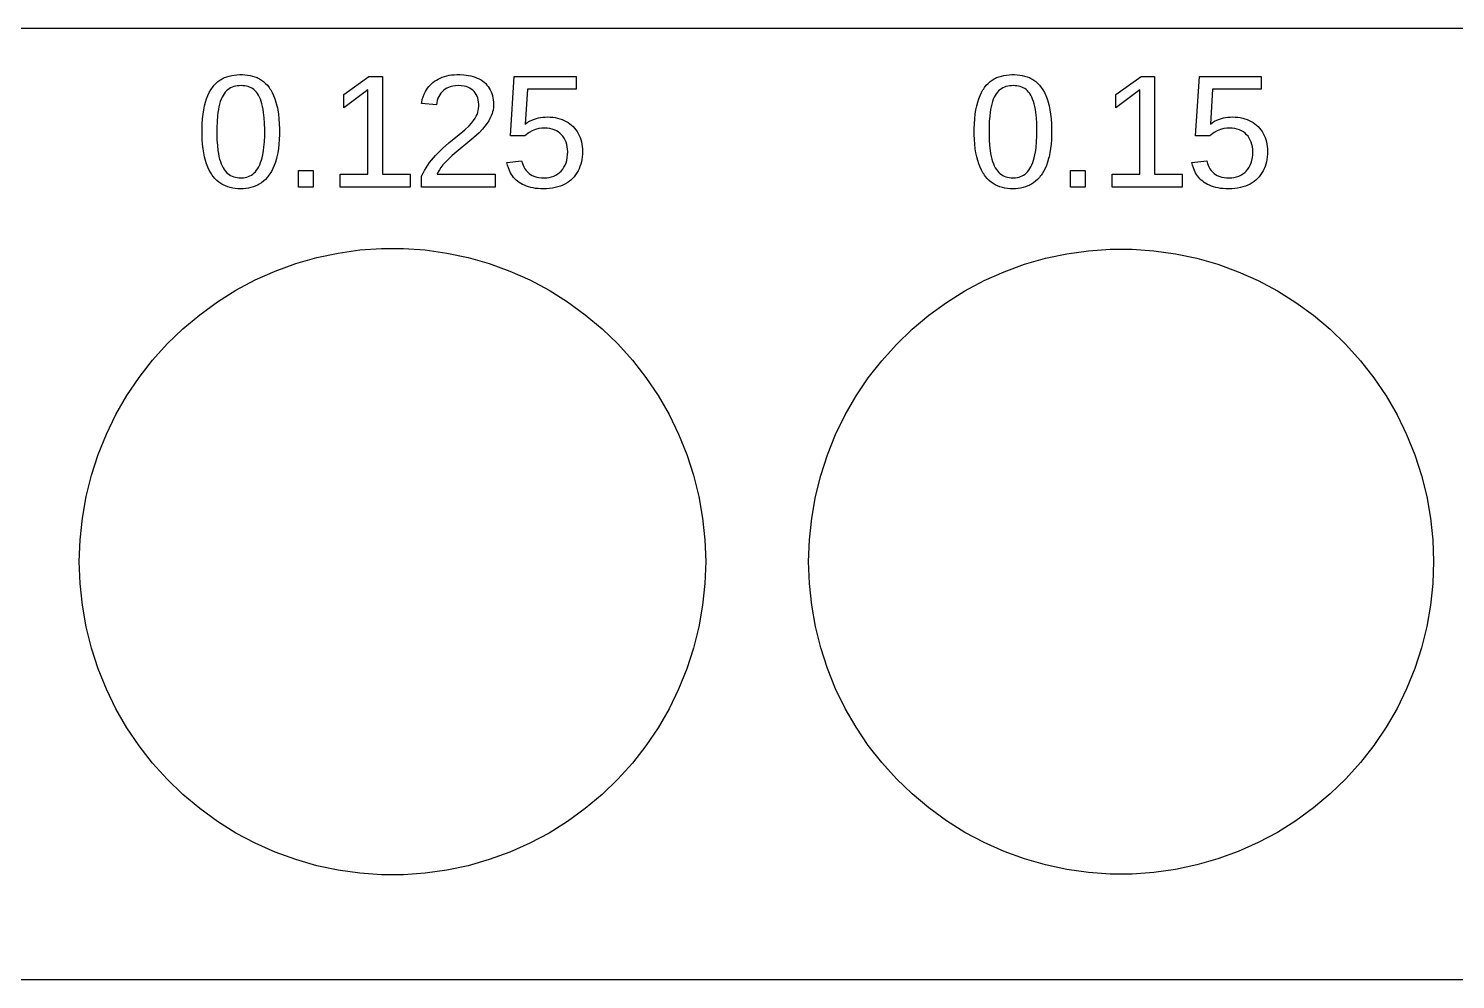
# Model space of a CAD drawing. Header units: metres. Extents: x -123 to 156, y -16 to 16.
# Drawn here: x 3.86 to 53.41, y -16.5 to 16.5 of the extents above; entities that cross this region are included whole.
import ezdxf

# ---------------------------------------------------------------- set-up
doc = ezdxf.new("R2010")
doc.units = ezdxf.units.M

msp = doc.modelspace()

# ---------------------------------------------------------------- linework, layer by layer
for p, q in [((155.66, 16.5), (-122.66, 16.5)), ((10.8295, 14.8522), (10.9169, 14.8727)), ((10.9169, 14.8727), (11.0068, 14.888)), ((11.0068, 14.888), (11.099, 14.8982)), ((11.099, 14.8982), (11.1936, 14.9034)), ((11.1936, 14.9034), (11.2877, 14.9034)), ((11.2877, 14.9034), (11.3782, 14.8982)), ((11.3782, 14.8982), (11.4667, 14.888)), ((11.4667, 14.888), (11.5534, 14.8727)), ((11.5534, 14.8727), (11.6382, 14.8522)), ((18.3813, 14.8596), (18.4642, 14.8771)), ((18.4642, 14.8771), (18.551, 14.8903)), ((18.551, 14.8903), (18.6418, 14.899)), ((18.6418, 14.899), (18.7365, 14.9034)), ((18.7365, 14.9034), (18.8332, 14.9035)), ((18.8332, 14.9035), (18.9717, 14.8964)), ((18.9717, 14.8964), (19.0596, 14.887)), ((19.0596, 14.887), (19.144, 14.8738)), ((19.144, 14.8738), (19.2249, 14.8568)), ((37.6417, 14.8522), (37.7291, 14.8727)), ((37.7291, 14.8727), (37.819, 14.888)), ((37.819, 14.888), (37.9112, 14.8982)), ((37.9112, 14.8982), (38.0058, 14.9034)), ((38.0058, 14.9034), (38.0999, 14.9034)), ((38.0999, 14.9034), (38.1904, 14.8982)), ((38.1904, 14.8982), (38.2789, 14.888)), ((38.2789, 14.888), (38.3656, 14.8727)), ((38.3656, 14.8727), (38.4504, 14.8522)), ((10.1375, 14.2769), (10.1892, 14.3698)), ((10.1892, 14.3698), (10.2166, 14.413)), ((10.2166, 14.413), (10.2452, 14.4541)), ((10.2452, 14.4541), (10.3054, 14.53)), ((10.3054, 14.53), (10.3694, 14.5984)), ((10.3694, 14.5984), (10.4028, 14.6298)), ((10.4028, 14.6298), (10.4371, 14.6592)), ((10.4371, 14.6592), (10.4723, 14.6867)), ((10.4723, 14.6867), (10.5084, 14.7124)), ((10.5084, 14.7124), (10.5455, 14.7361)), ((10.5455, 14.7361), (10.5834, 14.7579)), ((10.5834, 14.7579), (10.6223, 14.7778)), ((10.6223, 14.7778), (10.6621, 14.7959)), ((10.6621, 14.7959), (10.7444, 14.8267)), ((10.7806, 14.3788), (10.735, 14.3382)), ((10.7444, 14.8267), (10.8295, 14.8522)), ((10.8288, 14.4134), (10.7806, 14.3788)), ((10.8798, 14.442), (10.8288, 14.4134)), ((10.9335, 14.4658), (10.8798, 14.442)), ((10.9899, 14.4853), (10.9335, 14.4658)), ((11.049, 14.5005), (10.9899, 14.4853)), ((11.1109, 14.5113), (11.049, 14.5005)), ((11.1755, 14.5178), (11.1109, 14.5113)), ((11.2428, 14.52), (11.1755, 14.5178)), ((11.3066, 14.5179), (11.2428, 14.52)), ((11.3681, 14.5116), (11.3066, 14.5179)), ((11.4273, 14.501), (11.3681, 14.5116)), ((11.4841, 14.4862), (11.4273, 14.501)), ((11.5386, 14.4672), (11.4841, 14.4862)), ((11.5908, 14.444), (11.5386, 14.4672)), ((11.6405, 14.4157), (11.5908, 14.444)), ((11.6382, 14.8522), (11.7211, 14.8267)), ((11.6876, 14.3813), (11.6405, 14.4157)), ((11.732, 14.341), (11.6876, 14.3813)), ((11.7211, 14.8267), (11.8019, 14.7959)), ((11.8019, 14.7959), (11.8411, 14.7778)), ((11.8411, 14.7778), (11.8794, 14.7579)), ((11.8794, 14.7579), (11.9169, 14.7361)), ((11.9169, 14.7361), (11.9535, 14.7124)), ((11.9535, 14.7124), (11.9893, 14.6867)), ((11.9893, 14.6867), (12.0242, 14.6592)), ((12.0242, 14.6592), (12.0914, 14.5984)), ((12.0914, 14.5984), (12.1552, 14.53)), ((12.1552, 14.53), (12.2154, 14.4541)), ((12.2154, 14.4541), (12.244, 14.413)), ((12.244, 14.413), (12.2715, 14.3698)), ((12.2715, 14.3698), (12.3233, 14.2769)), ((14.8069, 14.214), (15.6799, 14.84)), ((15.6389, 14.372), (14.8069, 13.752)), ((15.6389, 11.448), (15.6389, 14.372)), ((15.6799, 14.84), (16.151, 14.84)), ((16.151, 14.84), (16.151, 11.448)), ((17.643, 14.319), (17.6772, 14.3772)), ((17.6772, 14.3772), (17.7152, 14.4328)), ((17.7152, 14.4328), (17.757, 14.486)), ((17.757, 14.486), (17.8027, 14.5367)), ((17.8027, 14.5367), (17.8522, 14.5849)), ((17.8522, 14.5849), (17.9056, 14.6306)), ((17.9056, 14.6306), (17.9628, 14.6733)), ((17.9628, 14.6733), (18.0236, 14.7128)), ((18.0236, 14.7128), (18.088, 14.7489)), ((18.088, 14.7489), (18.1559, 14.7818)), ((18.1559, 14.7818), (18.2273, 14.8114)), ((18.2273, 14.8114), (18.3023, 14.8376)), ((18.3272, 14.3914), (18.2744, 14.352)), ((18.3023, 14.8376), (18.3813, 14.8596)), ((18.3836, 14.4255), (18.3272, 14.3914)), ((18.4437, 14.4544), (18.3836, 14.4255)), ((18.5074, 14.478), (18.4437, 14.4544)), ((18.5967, 14.5013), (18.5074, 14.478)), ((18.69, 14.5153), (18.5967, 14.5013)), ((18.7874, 14.52), (18.69, 14.5153)), ((18.8902, 14.5152), (18.7874, 14.52)), ((18.9869, 14.5009), (18.8902, 14.5152)), ((19.0553, 14.4839), (18.9869, 14.5009)), ((19.12, 14.4615), (19.0553, 14.4839)), ((19.1801, 14.4337), (19.12, 14.4615)), ((19.2356, 14.4005), (19.1801, 14.4337)), ((19.2249, 14.8568), (19.3024, 14.836)), ((19.2864, 14.362), (19.2356, 14.4005)), ((19.3024, 14.836), (19.376, 14.8118)), ((19.376, 14.8118), (19.4458, 14.784)), ((19.4458, 14.784), (19.5116, 14.7525)), ((19.5116, 14.7525), (19.5735, 14.7173)), ((19.5735, 14.7173), (19.6314, 14.6785)), ((19.6314, 14.6785), (19.6853, 14.636)), ((19.6853, 14.636), (19.7353, 14.5899)), ((19.7353, 14.5899), (19.7812, 14.5404)), ((19.7812, 14.5404), (19.8231, 14.4875)), ((19.8231, 14.4875), (19.8609, 14.4311)), ((19.8609, 14.4311), (19.8947, 14.3713)), ((19.8947, 14.3713), (19.9243, 14.308)), ((20.5998, 12.773), (20.7278, 14.84)), ((20.7278, 14.84), (22.8768, 14.84)), ((21.1848, 14.392), (21.1118, 13.187)), ((22.8768, 14.392), (21.1848, 14.392)), ((22.8768, 14.84), (22.8768, 14.392)), ((36.9497, 14.2769), (37.0014, 14.3698)), ((37.0014, 14.3698), (37.0288, 14.413)), ((37.0288, 14.413), (37.0574, 14.4541)), ((37.0574, 14.4541), (37.1176, 14.53)), ((37.1176, 14.53), (37.1816, 14.5984)), ((37.1816, 14.5984), (37.215, 14.6298)), ((37.215, 14.6298), (37.2493, 14.6592)), ((37.2493, 14.6592), (37.2845, 14.6867)), ((37.2845, 14.6867), (37.3206, 14.7124)), ((37.3206, 14.7124), (37.3577, 14.7361)), ((37.3577, 14.7361), (37.3956, 14.7579)), ((37.3956, 14.7579), (37.4345, 14.7778)), ((37.4345, 14.7778), (37.4743, 14.7959)), ((37.4743, 14.7959), (37.5566, 14.8267)), ((37.5928, 14.3788), (37.5473, 14.3382)), ((37.5566, 14.8267), (37.6417, 14.8522)), ((37.641, 14.4134), (37.5928, 14.3788)), ((37.692, 14.442), (37.641, 14.4134)), ((37.7457, 14.4658), (37.692, 14.442)), ((37.8021, 14.4853), (37.7457, 14.4658)), ((37.8613, 14.5005), (37.8021, 14.4853)), ((37.9231, 14.5113), (37.8613, 14.5005)), ((37.9877, 14.5178), (37.9231, 14.5113)), ((38.055, 14.52), (37.9877, 14.5178)), ((38.1188, 14.5179), (38.055, 14.52)), ((38.1803, 14.5116), (38.1188, 14.5179)), ((38.2395, 14.501), (38.1803, 14.5116)), ((38.2963, 14.4862), (38.2395, 14.501)), ((38.3508, 14.4672), (38.2963, 14.4862)), ((38.403, 14.444), (38.3508, 14.4672)), ((38.4527, 14.4157), (38.403, 14.444)), ((38.4504, 14.8522), (38.5333, 14.8267)), ((38.4998, 14.3813), (38.4527, 14.4157)), ((38.5443, 14.341), (38.4998, 14.3813)), ((38.5333, 14.8267), (38.6141, 14.7959)), ((38.6141, 14.7959), (38.6533, 14.7778)), ((38.6533, 14.7778), (38.6916, 14.7579)), ((38.6916, 14.7579), (38.7291, 14.7361)), ((38.7291, 14.7361), (38.7657, 14.7124)), ((38.7657, 14.7124), (38.8015, 14.6867)), ((38.8015, 14.6867), (38.8364, 14.6592)), ((38.8364, 14.6592), (38.9036, 14.5984)), ((38.9036, 14.5984), (38.9674, 14.53)), ((38.9674, 14.53), (39.0276, 14.4541)), ((39.0276, 14.4541), (39.0562, 14.413)), ((39.0562, 14.413), (39.0837, 14.3698)), ((39.0837, 14.3698), (39.1355, 14.2769)), ((41.6192, 14.214), (42.4921, 14.84)), ((42.4511, 14.372), (41.6192, 13.752)), ((42.4511, 11.448), (42.4511, 14.372)), ((42.4921, 14.84), (42.9632, 14.84)), ((42.9632, 14.84), (42.9632, 11.448)), ((44.3876, 12.773), (44.5156, 14.84)), ((44.5156, 14.84), (46.6646, 14.84)), ((44.9726, 14.392), (44.8996, 13.187)), ((46.6646, 14.392), (44.9726, 14.392)), ((46.6646, 14.84), (46.6646, 14.392)), ((9.97433, 13.8191), (10.0085, 13.9466)), ((10.0085, 13.9466), (10.0472, 14.0653)), ((10.0472, 14.0653), (10.0902, 14.1754)), ((10.0902, 14.1754), (10.1375, 14.2769)), ((10.4957, 13.8806), (10.4733, 13.7882)), ((10.521, 13.966), (10.4957, 13.8806)), ((10.5493, 14.0445), (10.521, 13.966)), ((10.5806, 14.1162), (10.5493, 14.0445)), ((10.6148, 14.181), (10.5806, 14.1162)), ((10.6522, 14.2393), (10.6148, 14.181)), ((10.6922, 14.2918), (10.6522, 14.2393)), ((10.735, 14.3382), (10.6922, 14.2918)), ((11.7739, 14.2947), (11.732, 14.341)), ((11.8132, 14.2423), (11.7739, 14.2947)), ((11.8498, 14.184), (11.8132, 14.2423)), ((11.8837, 14.1192), (11.8498, 14.184)), ((11.9147, 14.0474), (11.8837, 14.1192)), ((11.9428, 13.9688), (11.9147, 14.0474)), ((11.968, 13.8831), (11.9428, 13.9688)), ((11.9903, 13.7905), (11.968, 13.8831)), ((12.3233, 14.2769), (12.3708, 14.1754)), ((12.3708, 14.1754), (12.414, 14.0653)), ((12.414, 14.0653), (12.4529, 13.9466)), ((12.4529, 13.9466), (12.4876, 13.8191)), ((14.8069, 13.752), (14.8069, 14.214)), ((17.5114, 13.9), (17.516, 13.9343)), ((18.0233, 13.854), (17.5114, 13.9)), ((17.516, 13.9343), (17.5354, 14.0352)), ((17.5354, 14.0352), (17.563, 14.133)), ((17.563, 14.133), (17.5988, 14.2276)), ((17.5988, 14.2276), (17.643, 14.319)), ((18.0357, 13.9339), (18.0233, 13.854)), ((18.0538, 14.0087), (18.0357, 13.9339)), ((18.0777, 14.0784), (18.0538, 14.0087)), ((18.1073, 14.143), (18.0777, 14.0784)), ((18.1422, 14.2029), (18.1073, 14.143)), ((18.1816, 14.2577), (18.1422, 14.2029)), ((18.2257, 14.3074), (18.1816, 14.2577)), ((18.2744, 14.352), (18.2257, 14.3074)), ((19.3324, 14.3182), (19.2864, 14.362)), ((19.3729, 14.2692), (19.3324, 14.3182)), ((19.4077, 14.2151), (19.3729, 14.2692)), ((19.4369, 14.1559), (19.4077, 14.2151)), ((19.4606, 14.0919), (19.4369, 14.1559)), ((19.4783, 14.023), (19.4606, 14.0919)), ((19.4898, 13.9492), (19.4783, 14.023)), ((19.495, 13.8704), (19.4898, 13.9492)), ((19.9243, 14.308), (19.9497, 14.2416)), ((19.9497, 14.2416), (19.9705, 14.1719)), ((19.9705, 14.1719), (19.9866, 14.0987)), ((19.9866, 14.0987), (19.9981, 14.0222)), ((19.9981, 14.0222), (20.005, 13.9423)), ((20.005, 13.9423), (20.0074, 13.859)), ((36.7865, 13.8191), (36.8207, 13.9466)), ((36.8207, 13.9466), (36.8594, 14.0653)), ((36.8594, 14.0653), (36.9024, 14.1754)), ((36.9024, 14.1754), (36.9497, 14.2769)), ((37.3079, 13.8806), (37.2855, 13.7882)), ((37.3333, 13.966), (37.3079, 13.8806)), ((37.3616, 14.0445), (37.3333, 13.966)), ((37.3928, 14.1162), (37.3616, 14.0445)), ((37.427, 14.181), (37.3928, 14.1162)), ((37.4644, 14.2393), (37.427, 14.181)), ((37.5044, 14.2918), (37.4644, 14.2393)), ((37.5473, 14.3382), (37.5044, 14.2918)), ((38.5861, 14.2947), (38.5443, 14.341)), ((38.6254, 14.2423), (38.5861, 14.2947)), ((38.662, 14.184), (38.6254, 14.2423)), ((38.6959, 14.1192), (38.662, 14.184)), ((38.7269, 14.0474), (38.6959, 14.1192)), ((38.755, 13.9688), (38.7269, 14.0474)), ((38.7802, 13.8831), (38.755, 13.9688)), ((38.8026, 13.7905), (38.7802, 13.8831)), ((39.1355, 14.2769), (39.183, 14.1754)), ((39.183, 14.1754), (39.2262, 14.0653)), ((39.2262, 14.0653), (39.2651, 13.9466)), ((39.2651, 13.9466), (39.2998, 13.8191)), ((41.6192, 13.752), (41.6192, 14.214)), ((9.90567, 13.3708), (9.92284, 13.5314)), ((9.92284, 13.5314), (9.94572, 13.6809)), ((9.94572, 13.6809), (9.97433, 13.8191)), ((10.4238, 13.4666), (10.4092, 13.2773)), ((10.4373, 13.582), (10.4238, 13.4666)), ((10.4538, 13.689), (10.4373, 13.582)), ((10.4733, 13.7882), (10.4538, 13.689)), ((12.0098, 13.691), (11.9903, 13.7905)), ((12.0263, 13.584), (12.0098, 13.691)), ((12.0454, 13.4072), (12.0263, 13.584)), ((12.0578, 13.211), (12.0454, 13.4072)), ((12.4876, 13.8191), (12.5029, 13.7514)), ((12.5029, 13.7514), (12.5167, 13.6809)), ((12.5167, 13.6809), (12.5401, 13.5314)), ((12.5401, 13.5314), (12.5576, 13.3708)), ((19.3079, 13.3041), (19.3689, 13.3944)), ((19.3689, 13.3944), (19.4046, 13.4562)), ((19.4046, 13.4562), (19.4346, 13.5205)), ((19.4346, 13.5205), (19.4586, 13.5875)), ((19.4586, 13.5875), (19.4766, 13.6572)), ((19.4766, 13.6572), (19.4886, 13.7295)), ((19.4886, 13.7295), (19.4946, 13.8045)), ((19.4946, 13.8045), (19.495, 13.8704)), ((19.8855, 13.3804), (19.8397, 13.2976)), ((19.9254, 13.4653), (19.8855, 13.3804)), ((19.9587, 13.5522), (19.9254, 13.4653)), ((19.9762, 13.6114), (19.9587, 13.5522)), ((19.9899, 13.6717), (19.9762, 13.6114)), ((20.003, 13.7642), (19.9899, 13.6717)), ((20.0074, 13.859), (20.003, 13.7642)), ((21.4308, 13.36), (21.4967, 13.382)), ((21.4967, 13.382), (21.5667, 13.4)), ((21.5667, 13.4), (21.6405, 13.414)), ((21.6405, 13.414), (21.7183, 13.424)), ((21.7183, 13.424), (21.8001, 13.43)), ((21.8001, 13.43), (21.8858, 13.432)), ((21.8858, 13.432), (21.9772, 13.4296)), ((21.9772, 13.4296), (22.0655, 13.4223)), ((22.0655, 13.4223), (22.1508, 13.4102)), ((22.1508, 13.4102), (22.2329, 13.3933)), ((22.2329, 13.3933), (22.3119, 13.3716)), ((36.7179, 13.3708), (36.735, 13.5314)), ((36.735, 13.5314), (36.7579, 13.6809)), ((36.7579, 13.6809), (36.7865, 13.8191)), ((37.236, 13.4666), (37.2214, 13.2773)), ((37.2495, 13.582), (37.236, 13.4666)), ((37.266, 13.689), (37.2495, 13.582)), ((37.2855, 13.7882), (37.266, 13.689)), ((38.822, 13.691), (38.8026, 13.7905)), ((38.8385, 13.584), (38.822, 13.691)), ((38.8576, 13.4072), (38.8385, 13.584)), ((38.87, 13.211), (38.8576, 13.4072)), ((39.2998, 13.8191), (39.3151, 13.7514)), ((39.3151, 13.7514), (39.3289, 13.6809)), ((39.3289, 13.6809), (39.3523, 13.5314)), ((39.3523, 13.5314), (39.3698, 13.3708)), ((45.2186, 13.36), (45.2845, 13.382)), ((45.2845, 13.382), (45.3544, 13.4)), ((45.3544, 13.4), (45.4283, 13.414)), ((45.4283, 13.414), (45.5061, 13.424)), ((45.5061, 13.424), (45.5879, 13.43)), ((45.5879, 13.43), (45.6736, 13.432)), ((45.6736, 13.432), (45.765, 13.4296)), ((45.765, 13.4296), (45.8533, 13.4223)), ((45.8533, 13.4223), (45.9386, 13.4102)), ((45.9386, 13.4102), (46.0207, 13.3933)), ((46.0207, 13.3933), (46.0997, 13.3716)), ((9.8885, 13.0158), (9.89423, 13.1989)), ((9.8885, 12.8282), (9.8885, 13.0158)), ((9.89423, 13.1989), (9.90567, 13.3708)), ((10.4013, 13.0687), (10.4002, 12.8453)), ((10.4092, 13.2773), (10.4013, 13.0687)), ((12.0634, 12.9952), (12.0578, 13.211)), ((12.0621, 12.7736), (12.0634, 12.9952)), ((12.5576, 13.3708), (12.5692, 13.1989)), ((12.5692, 13.1989), (12.5751, 13.0158)), ((12.5751, 13.0158), (12.5751, 12.8286)), ((18.8182, 12.8204), (19.0142, 12.9889)), ((19.0142, 12.9889), (19.1608, 13.1294)), ((19.1608, 13.1294), (19.2386, 13.2158)), ((19.2386, 13.2158), (19.3079, 13.3041)), ((19.5058, 12.8854), (19.3228, 12.7165)), ((19.6248, 13.0097), (19.5058, 12.8854)), ((19.7106, 13.112), (19.6248, 13.0097)), ((19.788, 13.2168), (19.7106, 13.112)), ((19.8397, 13.2976), (19.788, 13.2168)), ((21.2435, 12.8936), (21.0898, 12.773)), ((21.1118, 13.187), (21.1797, 13.2357)), ((21.1797, 13.2357), (21.2555, 13.2807)), ((21.3475, 12.953), (21.2435, 12.8936)), ((21.2555, 13.2807), (21.3392, 13.3222)), ((21.3392, 13.3222), (21.4308, 13.36)), ((21.4653, 13), (21.3475, 12.953)), ((21.5786, 13.0295), (21.4653, 13)), ((21.6846, 13.0442), (21.5786, 13.0295)), ((21.7798, 13.048), (21.6846, 13.0442)), ((21.8722, 13.0442), (21.7798, 13.048)), ((21.9595, 13.0327), (21.8722, 13.0442)), ((22.0417, 13.0137), (21.9595, 13.0327)), ((22.1188, 12.987), (22.0417, 13.0137)), ((22.1903, 12.9535), (22.1188, 12.987)), ((22.256, 12.914), (22.1903, 12.9535)), ((22.3158, 12.8685), (22.256, 12.914)), ((22.3119, 13.3716), (22.3878, 13.345)), ((22.3878, 13.345), (22.4606, 13.314)), ((22.4606, 13.314), (22.5296, 13.279)), ((22.5296, 13.279), (22.595, 13.24)), ((22.595, 13.24), (22.6566, 13.197)), ((22.6566, 13.197), (22.7146, 13.15)), ((22.7146, 13.15), (22.7688, 13.099)), ((22.7688, 13.099), (22.8191, 13.0443)), ((22.8191, 13.0443), (22.8654, 12.9862)), ((22.8654, 12.9862), (22.9078, 12.9247)), ((22.9078, 12.9247), (22.9461, 12.8599)), ((36.7007, 13.0158), (36.7064, 13.1989)), ((36.7007, 12.8282), (36.7007, 13.0158)), ((36.7064, 13.1989), (36.7179, 13.3708)), ((37.2135, 13.0687), (37.2124, 12.8453)), ((37.2214, 13.2773), (37.2135, 13.0687)), ((38.8756, 12.9952), (38.87, 13.211)), ((38.8744, 12.7736), (38.8756, 12.9952)), ((39.3698, 13.3708), (39.3814, 13.1989)), ((39.3814, 13.1989), (39.3873, 13.0158)), ((39.3873, 13.0158), (39.3873, 12.8286)), ((45.0313, 12.8936), (44.8776, 12.773)), ((44.8996, 13.187), (44.9675, 13.2357)), ((44.9675, 13.2357), (45.0433, 13.2807)), ((45.1353, 12.953), (45.0313, 12.8936)), ((45.0433, 13.2807), (45.127, 13.3222)), ((45.127, 13.3222), (45.2186, 13.36)), ((45.2531, 13), (45.1353, 12.953)), ((45.3663, 13.0295), (45.2531, 13)), ((45.4724, 13.0442), (45.3663, 13.0295)), ((45.5676, 13.048), (45.4724, 13.0442)), ((45.66, 13.0442), (45.5676, 13.048)), ((45.7473, 13.0327), (45.66, 13.0442)), ((45.8295, 13.0137), (45.7473, 13.0327)), ((45.9066, 12.987), (45.8295, 13.0137)), ((45.9781, 12.9535), (45.9066, 12.987)), ((46.0438, 12.914), (45.9781, 12.9535)), ((46.1036, 12.8685), (46.0438, 12.914)), ((46.0997, 13.3716), (46.1756, 13.345)), ((46.1756, 13.345), (46.2484, 13.314)), ((46.2484, 13.314), (46.3174, 13.279)), ((46.3174, 13.279), (46.3828, 13.24)), ((46.3828, 13.24), (46.4444, 13.197)), ((46.4444, 13.197), (46.5024, 13.15)), ((46.5024, 13.15), (46.5566, 13.099)), ((46.5566, 13.099), (46.6069, 13.0443)), ((46.6069, 13.0443), (46.6532, 12.9862)), ((46.6532, 12.9862), (46.6956, 12.9247)), ((46.6956, 12.9247), (46.7339, 12.8599)), ((9.89423, 12.6522), (9.8885, 12.8282)), ((9.90567, 12.4861), (9.89423, 12.6522)), ((9.92284, 12.3299), (9.90567, 12.4861)), ((10.4002, 12.8453), (10.4059, 12.636)), ((10.4059, 12.636), (10.4185, 12.4443)), ((10.4185, 12.4443), (10.438, 12.2702)), ((12.0376, 12.3843), (12.0535, 12.5701)), ((12.0535, 12.5701), (12.0621, 12.7736)), ((12.5574, 12.4874), (12.5397, 12.3316)), ((12.5692, 12.6531), (12.5574, 12.4874)), ((12.5751, 12.8286), (12.5692, 12.6531)), ((18.2366, 12.338), (18.4575, 12.5301)), ((18.4575, 12.5301), (18.8182, 12.8204)), ((19.3228, 12.7165), (18.5766, 12.0929)), ((21.0898, 12.773), (20.5998, 12.773)), ((22.3698, 12.817), (22.3158, 12.8685)), ((22.4183, 12.7599), (22.3698, 12.817)), ((22.4608, 12.6975), (22.4183, 12.7599)), ((22.4973, 12.6299), (22.4608, 12.6975)), ((22.5278, 12.557), (22.4973, 12.6299)), ((22.5523, 12.4801), (22.5278, 12.557)), ((22.5698, 12.3995), (22.5523, 12.4801)), ((22.5803, 12.3151), (22.5698, 12.3995)), ((22.9461, 12.8599), (22.9804, 12.7916)), ((22.9804, 12.7916), (23.0108, 12.72)), ((23.0108, 12.72), (23.0367, 12.6455)), ((23.0367, 12.6455), (23.058, 12.5685)), ((23.058, 12.5685), (23.0745, 12.4892)), ((23.0745, 12.4892), (23.0863, 12.4075)), ((23.0863, 12.4075), (23.0934, 12.3235)), ((36.7064, 12.6522), (36.7007, 12.8282)), ((36.7179, 12.4861), (36.7064, 12.6522)), ((36.735, 12.3299), (36.7179, 12.4861)), ((37.2124, 12.8453), (37.2181, 12.636)), ((37.2181, 12.636), (37.2307, 12.4443)), ((37.2307, 12.4443), (37.2502, 12.2702)), ((38.8498, 12.3843), (38.8658, 12.5701)), ((38.8658, 12.5701), (38.8744, 12.7736)), ((39.3696, 12.4874), (39.3519, 12.3316)), ((39.3814, 12.6531), (39.3696, 12.4874)), ((39.3873, 12.8286), (39.3814, 12.6531)), ((44.8776, 12.773), (44.3876, 12.773)), ((46.1576, 12.817), (46.1036, 12.8685)), ((46.2061, 12.7599), (46.1576, 12.817)), ((46.2486, 12.6975), (46.2061, 12.7599)), ((46.2851, 12.6299), (46.2486, 12.6975)), ((46.3156, 12.557), (46.2851, 12.6299)), ((46.3401, 12.4801), (46.3156, 12.557)), ((46.3576, 12.3995), (46.3401, 12.4801)), ((46.3681, 12.3151), (46.3576, 12.3995)), ((46.7339, 12.8599), (46.7682, 12.7916)), ((46.7682, 12.7916), (46.7986, 12.72)), ((46.7986, 12.72), (46.8245, 12.6455)), ((46.8245, 12.6455), (46.8458, 12.5685)), ((46.8458, 12.5685), (46.8623, 12.4892)), ((46.8623, 12.4892), (46.8741, 12.4075)), ((46.8741, 12.4075), (46.8812, 12.3235)), ((9.94572, 12.1837), (9.92284, 12.3299)), ((9.97433, 12.0474), (9.94572, 12.1837)), ((10.0085, 11.9208), (9.97433, 12.0474)), ((10.0471, 11.8026), (10.0085, 11.9208)), ((10.438, 12.2702), (10.4548, 12.164)), ((10.4548, 12.164), (10.4749, 12.065)), ((10.4749, 12.065), (10.4978, 11.9727)), ((10.4978, 11.9727), (10.5235, 11.887)), ((11.9205, 11.8467), (11.948, 11.929)), ((11.948, 11.929), (11.9727, 12.018)), ((11.9727, 12.018), (11.9948, 12.1137)), ((11.9948, 12.1137), (12.0228, 12.2702)), ((12.0228, 12.2702), (12.0376, 12.3843)), ((12.4698, 11.985), (12.4326, 11.8627)), ((12.4867, 12.0494), (12.4698, 11.985)), ((12.5162, 12.1856), (12.4867, 12.0494)), ((12.5397, 12.3316), (12.5162, 12.1856)), ((17.7861, 11.8489), (17.8513, 11.932)), ((17.8513, 11.932), (17.9876, 12.0888)), ((17.9876, 12.0888), (18.1282, 12.2351)), ((18.1282, 12.2351), (18.2366, 12.338)), ((18.3816, 11.9083), (18.2532, 11.7676)), ((18.5766, 12.0929), (18.3816, 11.9083)), ((20.4718, 11.847), (20.9838, 11.904)), ((20.9838, 11.904), (21.0121, 11.8119)), ((22.5248, 11.839), (22.5506, 11.9266)), ((22.5506, 11.9266), (22.569, 12.0205)), ((22.569, 12.0205), (22.5801, 12.1206)), ((22.5801, 12.1206), (22.5838, 12.227)), ((22.5838, 12.227), (22.5803, 12.3151)), ((23.074, 11.9612), (23.0571, 11.8748)), ((23.0861, 12.0504), (23.074, 11.9612)), ((23.0933, 12.1423), (23.0861, 12.0504)), ((23.0958, 12.237), (23.0933, 12.1423)), ((23.0934, 12.3235), (23.0958, 12.237)), ((36.7579, 12.1837), (36.735, 12.3299)), ((36.7865, 12.0474), (36.7579, 12.1837)), ((36.8207, 11.9208), (36.7865, 12.0474)), ((36.8593, 11.8026), (36.8207, 11.9208)), ((37.2502, 12.2702), (37.267, 12.164)), ((37.267, 12.164), (37.2871, 12.065)), ((37.2871, 12.065), (37.31, 11.9727)), ((37.31, 11.9727), (37.3358, 11.887)), ((38.7327, 11.8467), (38.7602, 11.929)), ((38.7602, 11.929), (38.7849, 12.018)), ((38.7849, 12.018), (38.807, 12.1137)), ((38.807, 12.1137), (38.835, 12.2702)), ((38.835, 12.2702), (38.8498, 12.3843)), ((39.282, 11.985), (39.2448, 11.8627)), ((39.2989, 12.0494), (39.282, 11.985)), ((39.3284, 12.1856), (39.2989, 12.0494)), ((39.3519, 12.3316), (39.3284, 12.1856)), ((44.2596, 11.847), (44.7716, 11.904)), ((44.7716, 11.904), (44.7999, 11.8119)), ((46.3126, 11.839), (46.3384, 11.9266)), ((46.3384, 11.9266), (46.3568, 12.0205)), ((46.3568, 12.0205), (46.3679, 12.1206)), ((46.3679, 12.1206), (46.3716, 12.227)), ((46.3716, 12.227), (46.3681, 12.3151)), ((46.8618, 11.9612), (46.8449, 11.8748)), ((46.8739, 12.0504), (46.8618, 11.9612)), ((46.8811, 12.1423), (46.8739, 12.0504)), ((46.8836, 12.237), (46.8811, 12.1423)), ((46.8812, 12.3235), (46.8836, 12.237)), ((10.09, 11.6925), (10.0471, 11.8026)), ((10.1372, 11.5905), (10.09, 11.6925)), ((10.1886, 11.4966), (10.1372, 11.5905)), ((10.2159, 11.4527), (10.1886, 11.4966)), ((10.2443, 11.4108), (10.2159, 11.4527)), ((10.2738, 11.371), (10.2443, 11.4108)), ((10.5235, 11.887), (10.5521, 11.808)), ((10.5521, 11.808), (10.5835, 11.7357)), ((10.5835, 11.7357), (10.6178, 11.67)), ((10.6178, 11.67), (10.6548, 11.6106)), ((10.6548, 11.6106), (10.6944, 11.557)), ((10.6944, 11.557), (10.7365, 11.5092)), ((10.7365, 11.5092), (10.7813, 11.4673)), ((10.7813, 11.4673), (10.8288, 11.4312)), ((10.8288, 11.4312), (10.8788, 11.401)), ((10.8788, 11.401), (10.9317, 11.3762)), ((11.5519, 11.3881), (11.6033, 11.4154)), ((11.6033, 11.4154), (11.6523, 11.4485)), ((11.6523, 11.4485), (11.6986, 11.4875)), ((11.6986, 11.4875), (11.7423, 11.5324)), ((11.7423, 11.5324), (11.7833, 11.5831)), ((11.7833, 11.5831), (11.8216, 11.6396)), ((11.8216, 11.6396), (11.8573, 11.702)), ((11.8573, 11.702), (11.8902, 11.771)), ((11.8902, 11.771), (11.9205, 11.8467)), ((12.2117, 11.412), (12.1818, 11.372)), ((12.2406, 11.454), (12.2117, 11.412)), ((12.2951, 11.5441), (12.2406, 11.454)), ((12.3453, 11.6422), (12.2951, 11.5441)), ((12.3911, 11.7484), (12.3453, 11.6422)), ((12.4326, 11.8627), (12.3911, 11.7484)), ((13.2322, 11), (13.2322, 11.576)), ((13.2322, 11.576), (13.7442, 11.576)), ((13.7442, 11.576), (13.7442, 11)), ((14.679, 11), (14.679, 11.448)), ((14.679, 11.448), (15.6389, 11.448)), ((16.151, 11.448), (17.1109, 11.448)), ((17.1109, 11.448), (17.1109, 11)), ((17.5114, 11.372), (17.5594, 11.4756)), ((17.5594, 11.4756), (17.6109, 11.5751)), ((17.6109, 11.5751), (17.6658, 11.6705)), ((17.6658, 11.6705), (17.7242, 11.7618)), ((17.7242, 11.7618), (17.7861, 11.8489)), ((18.0856, 11.5242), (18.0493, 11.448)), ((18.0493, 11.448), (20.0674, 11.448)), ((18.1283, 11.599), (18.0856, 11.5242)), ((18.1776, 11.6722), (18.1283, 11.599)), ((18.2532, 11.7676), (18.1776, 11.6722)), ((20.0674, 11.448), (20.0674, 11)), ((20.494, 11.7535), (20.4718, 11.847)), ((20.5228, 11.663), (20.494, 11.7535)), ((20.558, 11.5755), (20.5228, 11.663)), ((20.5998, 11.491), (20.558, 11.5755)), ((20.6319, 11.4368), (20.5998, 11.491)), ((20.6674, 11.385), (20.6319, 11.4368)), ((21.0121, 11.8119), (21.0571, 11.7045)), ((21.0571, 11.7045), (21.0951, 11.6363)), ((21.0951, 11.6363), (21.1414, 11.5728)), ((21.1414, 11.5728), (21.1958, 11.514)), ((21.1958, 11.514), (21.2426, 11.4736)), ((21.2426, 11.4736), (21.2947, 11.4374)), ((21.2947, 11.4374), (21.3521, 11.4053)), ((21.3521, 11.4053), (21.4368, 11.369)), ((22.0998, 11.379), (22.1729, 11.4125)), ((22.1729, 11.4125), (22.2405, 11.453)), ((22.2405, 11.453), (22.3024, 11.5005)), ((22.3024, 11.5005), (22.3588, 11.555)), ((22.3588, 11.555), (22.4096, 11.6162)), ((22.4096, 11.6162), (22.4543, 11.684)), ((22.4543, 11.684), (22.4926, 11.7582)), ((22.4926, 11.7582), (22.5248, 11.839)), ((22.8568, 11.4207), (22.8071, 11.3575)), ((22.9018, 11.4875), (22.8568, 11.4207)), ((22.9421, 11.558), (22.9018, 11.4875)), ((22.9778, 11.6322), (22.9421, 11.558)), ((23.0088, 11.71), (22.9778, 11.6322)), ((23.0353, 11.791), (23.0088, 11.71)), ((23.0571, 11.8748), (23.0353, 11.791)), ((36.9022, 11.6925), (36.8593, 11.8026)), ((36.9494, 11.5905), (36.9022, 11.6925)), ((37.0008, 11.4966), (36.9494, 11.5905)), ((37.0281, 11.4527), (37.0008, 11.4966)), ((37.0565, 11.4108), (37.0281, 11.4527)), ((37.086, 11.371), (37.0565, 11.4108)), ((37.3358, 11.887), (37.3643, 11.808)), ((37.3643, 11.808), (37.3958, 11.7357)), ((37.3958, 11.7357), (37.43, 11.67)), ((37.43, 11.67), (37.467, 11.6106)), ((37.467, 11.6106), (37.5066, 11.557)), ((37.5066, 11.557), (37.5488, 11.5092)), ((37.5488, 11.5092), (37.5936, 11.4673)), ((37.5936, 11.4673), (37.641, 11.4312)), ((37.641, 11.4312), (37.691, 11.401)), ((37.691, 11.401), (37.7439, 11.3762)), ((38.3641, 11.3881), (38.4155, 11.4154)), ((38.4155, 11.4154), (38.4645, 11.4485)), ((38.4645, 11.4485), (38.5108, 11.4875)), ((38.5108, 11.4875), (38.5545, 11.5324)), ((38.5545, 11.5324), (38.5955, 11.5831)), ((38.5955, 11.5831), (38.6338, 11.6396)), ((38.6338, 11.6396), (38.6695, 11.702)), ((38.6695, 11.702), (38.7024, 11.771)), ((38.7024, 11.771), (38.7327, 11.8467)), ((39.024, 11.412), (38.994, 11.372)), ((39.0528, 11.454), (39.024, 11.412)), ((39.1073, 11.5441), (39.0528, 11.454)), ((39.1575, 11.6422), (39.1073, 11.5441)), ((39.2033, 11.7484), (39.1575, 11.6422)), ((39.2448, 11.8627), (39.2033, 11.7484)), ((40.0444, 11), (40.0444, 11.576)), ((40.0444, 11.576), (40.5564, 11.576)), ((40.5564, 11.576), (40.5564, 11)), ((41.4912, 11), (41.4912, 11.448)), ((41.4912, 11.448), (42.4511, 11.448)), ((42.9632, 11.448), (43.9231, 11.448)), ((43.9231, 11.448), (43.9231, 11)), ((44.2818, 11.7535), (44.2596, 11.847)), ((44.3106, 11.663), (44.2818, 11.7535)), ((44.3458, 11.5755), (44.3106, 11.663)), ((44.3876, 11.491), (44.3458, 11.5755)), ((44.4196, 11.4368), (44.3876, 11.491)), ((44.4552, 11.385), (44.4196, 11.4368)), ((44.7999, 11.8119), (44.8449, 11.7045)), ((44.8449, 11.7045), (44.8829, 11.6363)), ((44.8829, 11.6363), (44.9292, 11.5728)), ((44.9292, 11.5728), (44.9836, 11.514)), ((44.9836, 11.514), (45.0304, 11.4736)), ((45.0304, 11.4736), (45.0825, 11.4374)), ((45.0825, 11.4374), (45.1399, 11.4053)), ((45.1399, 11.4053), (45.2246, 11.369)), ((45.8876, 11.379), (45.9607, 11.4125)), ((45.9607, 11.4125), (46.0283, 11.453)), ((46.0283, 11.453), (46.0902, 11.5005)), ((46.0902, 11.5005), (46.1466, 11.555)), ((46.1466, 11.555), (46.1974, 11.6162)), ((46.1974, 11.6162), (46.2421, 11.684)), ((46.2421, 11.684), (46.2804, 11.7582)), ((46.2804, 11.7582), (46.3126, 11.839)), ((46.6446, 11.4207), (46.5949, 11.3575)), ((46.6896, 11.4875), (46.6446, 11.4207)), ((46.7299, 11.558), (46.6896, 11.4875)), ((46.7656, 11.6322), (46.7299, 11.558)), ((46.7966, 11.71), (46.7656, 11.6322)), ((46.8231, 11.791), (46.7966, 11.71)), ((46.8449, 11.8748), (46.8231, 11.791)), ((10.3356, 11.2973), (10.2738, 11.371)), ((10.4009, 11.2308), (10.3356, 11.2973)), ((10.4698, 11.1715), (10.4009, 11.2308)), ((10.5422, 11.1194), (10.4698, 11.1715)), ((10.5798, 11.0961), (10.5422, 11.1194)), ((10.6182, 11.0746), (10.5798, 11.0961)), ((10.6978, 11.037), (10.6182, 11.0746)), ((10.7802, 11.0061), (10.6978, 11.037)), ((10.8648, 10.9809), (10.7802, 11.0061)), ((10.9515, 10.9613), (10.8648, 10.9809)), ((10.9317, 11.3762), (10.9869, 11.356)), ((11.0405, 10.9472), (10.9515, 10.9613)), ((10.9869, 11.356), (11.0445, 11.3402)), ((11.1315, 10.9388), (11.0405, 10.9472)), ((11.0445, 11.3402), (11.1046, 11.329)), ((11.1046, 11.329), (11.167, 11.3222)), ((11.2248, 10.936), (11.1315, 10.9388)), ((11.167, 11.3222), (11.2318, 11.32)), ((11.3172, 10.9388), (11.2248, 10.936)), ((11.2318, 11.32), (11.2635, 11.3206)), ((11.2635, 11.3206), (11.3254, 11.3251)), ((11.4078, 10.9472), (11.3172, 10.9388)), ((11.3254, 11.3251), (11.3852, 11.3341)), ((11.3852, 11.3341), (11.4429, 11.3475)), ((11.4965, 10.9613), (11.4078, 10.9472)), ((11.4429, 11.3475), (11.4984, 11.3656)), ((11.5835, 10.9809), (11.4965, 10.9613)), ((11.4984, 11.3656), (11.5519, 11.3881)), ((11.6685, 11.0061), (11.5835, 10.9809)), ((11.7518, 11.037), (11.6685, 11.0061)), ((11.7925, 11.0549), (11.7518, 11.037)), ((11.8324, 11.0746), (11.7925, 11.0549)), ((11.8713, 11.0962), (11.8324, 11.0746)), ((11.9465, 11.1447), (11.8713, 11.0962)), ((12.0182, 11.2006), (11.9465, 11.1447)), ((12.0863, 11.2637), (12.0182, 11.2006)), ((12.1508, 11.3341), (12.0863, 11.2637)), ((12.1818, 11.372), (12.1508, 11.3341)), ((13.7442, 11), (13.2322, 11)), ((17.1109, 11), (14.679, 11)), ((17.5114, 11), (17.5114, 11.372)), ((20.0674, 11), (17.5114, 11)), ((20.7065, 11.3355), (20.6674, 11.385)), ((20.7491, 11.2883), (20.7065, 11.3355)), ((20.7952, 11.2435), (20.7491, 11.2883)), ((20.8448, 11.201), (20.7952, 11.2435)), ((20.898, 11.1611), (20.8448, 11.201)), ((20.9551, 11.1242), (20.898, 11.1611)), ((21.016, 11.0902), (20.9551, 11.1242)), ((21.0808, 11.0592), (21.016, 11.0902)), ((21.1494, 11.0311), (21.0808, 11.0592)), ((21.2218, 11.006), (21.1494, 11.0311)), ((21.2982, 10.9846), (21.2218, 11.006)), ((21.379, 10.9671), (21.2982, 10.9846)), ((21.464, 10.9535), (21.379, 10.9671)), ((21.4368, 11.369), (21.5074, 11.3475)), ((21.5533, 10.9438), (21.464, 10.9535)), ((21.5074, 11.3475), (21.5853, 11.3322)), ((21.6469, 10.938), (21.5533, 10.9438)), ((21.5853, 11.3322), (21.6704, 11.3231)), ((21.7448, 10.936), (21.6469, 10.938)), ((21.6704, 11.3231), (21.7628, 11.32)), ((21.8532, 10.9386), (21.7448, 10.936)), ((21.7628, 11.32), (21.8536, 11.3237)), ((21.9573, 10.9466), (21.8532, 10.9386)), ((21.8536, 11.3237), (21.94, 11.3347)), ((21.94, 11.3347), (22.0221, 11.3532)), ((22.057, 10.9598), (21.9573, 10.9466)), ((22.0221, 11.3532), (22.0998, 11.379)), ((22.1523, 10.9782), (22.057, 10.9598)), ((22.2432, 11.002), (22.1523, 10.9782)), ((22.3298, 11.031), (22.2432, 11.002)), ((22.4118, 11.0648), (22.3298, 11.031)), ((22.4892, 11.1029), (22.4118, 11.0648)), ((22.562, 11.1452), (22.4892, 11.1029)), ((22.6302, 11.1919), (22.562, 11.1452)), ((22.6938, 11.2428), (22.6302, 11.1919)), ((22.7528, 11.298), (22.6938, 11.2428)), ((22.8071, 11.3575), (22.7528, 11.298)), ((37.1478, 11.2973), (37.086, 11.371)), ((37.2131, 11.2308), (37.1478, 11.2973)), ((37.282, 11.1715), (37.2131, 11.2308)), ((37.3544, 11.1194), (37.282, 11.1715)), ((37.392, 11.0961), (37.3544, 11.1194)), ((37.4305, 11.0746), (37.392, 11.0961)), ((37.51, 11.037), (37.4305, 11.0746)), ((37.5924, 11.0061), (37.51, 11.037)), ((37.677, 10.9809), (37.5924, 11.0061)), ((37.7637, 10.9613), (37.677, 10.9809)), ((37.7439, 11.3762), (37.7991, 11.356)), ((37.8527, 10.9472), (37.7637, 10.9613)), ((37.7991, 11.356), (37.8568, 11.3402)), ((37.9438, 10.9388), (37.8527, 10.9472)), ((37.8568, 11.3402), (37.9168, 11.329)), ((37.9168, 11.329), (37.9792, 11.3222)), ((38.037, 10.936), (37.9438, 10.9388)), ((37.9792, 11.3222), (38.044, 11.32)), ((38.1294, 10.9388), (38.037, 10.936)), ((38.044, 11.32), (38.0757, 11.3206)), ((38.0757, 11.3206), (38.1376, 11.3251)), ((38.22, 10.9472), (38.1294, 10.9388)), ((38.1376, 11.3251), (38.1974, 11.3341)), ((38.1974, 11.3341), (38.2551, 11.3475)), ((38.3087, 10.9613), (38.22, 10.9472)), ((38.2551, 11.3475), (38.3106, 11.3656)), ((38.3957, 10.9809), (38.3087, 10.9613)), ((38.3106, 11.3656), (38.3641, 11.3881)), ((38.4808, 11.0061), (38.3957, 10.9809)), ((38.564, 11.037), (38.4808, 11.0061)), ((38.6047, 11.0549), (38.564, 11.037)), ((38.6446, 11.0746), (38.6047, 11.0549)), ((38.6835, 11.0962), (38.6446, 11.0746)), ((38.7587, 11.1447), (38.6835, 11.0962)), ((38.8304, 11.2006), (38.7587, 11.1447)), ((38.8985, 11.2637), (38.8304, 11.2006)), ((38.9631, 11.3341), (38.8985, 11.2637)), ((38.994, 11.372), (38.9631, 11.3341)), ((40.5564, 11), (40.0444, 11)), ((43.9231, 11), (41.4912, 11)), ((44.4943, 11.3355), (44.4552, 11.385)), ((44.5369, 11.2883), (44.4943, 11.3355)), ((44.583, 11.2435), (44.5369, 11.2883)), ((44.6326, 11.201), (44.583, 11.2435)), ((44.6858, 11.1611), (44.6326, 11.201)), ((44.7429, 11.1242), (44.6858, 11.1611)), ((44.8038, 11.0902), (44.7429, 11.1242)), ((44.8686, 11.0592), (44.8038, 11.0902)), ((44.9371, 11.0311), (44.8686, 11.0592)), ((45.0096, 11.006), (44.9371, 11.0311)), ((45.086, 10.9846), (45.0096, 11.006)), ((45.1668, 10.9671), (45.086, 10.9846)), ((45.2518, 10.9535), (45.1668, 10.9671)), ((45.2246, 11.369), (45.2952, 11.3475)), ((45.3411, 10.9438), (45.2518, 10.9535)), ((45.2952, 11.3475), (45.3731, 11.3322)), ((45.4347, 10.938), (45.3411, 10.9438)), ((45.3731, 11.3322), (45.4582, 11.3231)), ((45.5326, 10.936), (45.4347, 10.938)), ((45.4582, 11.3231), (45.5506, 11.32)), ((45.641, 10.9386), (45.5326, 10.936)), ((45.5506, 11.32), (45.6414, 11.3237)), ((45.7451, 10.9466), (45.641, 10.9386)), ((45.6414, 11.3237), (45.7278, 11.3347)), ((45.7278, 11.3347), (45.8099, 11.3532)), ((45.8448, 10.9598), (45.7451, 10.9466)), ((45.8099, 11.3532), (45.8876, 11.379)), ((45.9401, 10.9782), (45.8448, 10.9598)), ((46.031, 11.002), (45.9401, 10.9782)), ((46.1176, 11.031), (46.031, 11.002)), ((46.1996, 11.0648), (46.1176, 11.031)), ((46.277, 11.1029), (46.1996, 11.0648)), ((46.3498, 11.1452), (46.277, 11.1029)), ((46.418, 11.1919), (46.3498, 11.1452)), ((46.4816, 11.2428), (46.418, 11.1919)), ((46.5406, 11.298), (46.4816, 11.2428)), ((46.5949, 11.3575), (46.5406, 11.298)), ((13.1394, 8.34273), (13.8691, 8.55196)), ((13.8691, 8.55196), (14.6116, 8.70978)), ((14.6116, 8.70978), (15.3633, 8.81541)), ((15.3633, 8.81541), (16.1205, 8.86836)), ((16.1205, 8.86836), (16.8795, 8.86836)), ((16.8795, 8.86836), (17.6367, 8.81541)), ((17.6367, 8.81541), (18.3884, 8.70978)), ((18.3884, 8.70978), (19.1309, 8.55196)), ((19.1309, 8.55196), (19.8605, 8.34273)), ((38.4472, 8.31895), (39.1751, 8.52769)), ((39.1751, 8.52769), (39.9159, 8.68515)), ((39.9159, 8.68515), (40.6659, 8.79056)), ((40.6659, 8.79056), (41.4213, 8.84338)), ((41.4213, 8.84338), (42.1786, 8.84338)), ((42.1786, 8.84338), (42.9341, 8.79056)), ((42.9341, 8.79056), (43.6841, 8.68515)), ((43.6841, 8.68515), (44.4248, 8.52769)), ((44.4248, 8.52769), (45.1528, 8.31895)), ((11.7327, 7.77438), (12.4261, 8.08311)), ((12.4261, 8.08311), (13.1394, 8.34273)), ((19.8605, 8.34273), (20.5738, 8.08311)), ((20.5738, 8.08311), (21.2673, 7.77438)), ((37.0437, 7.75191), (37.7355, 8.05994)), ((37.7355, 8.05994), (38.4472, 8.31895)), ((45.1528, 8.31895), (45.8645, 8.05994)), ((45.8645, 8.05994), (46.5563, 7.75191)), ((11.0625, 7.41801), (11.7327, 7.77438)), ((21.2673, 7.77438), (21.9375, 7.41801)), ((36.375, 7.39636), (37.0437, 7.75191)), ((46.5563, 7.75191), (47.225, 7.39636)), ((9.80467, 6.56961), (10.4188, 7.01578)), ((10.4188, 7.01578), (11.0625, 7.41801)), ((21.9375, 7.41801), (22.5812, 7.01578)), ((22.5812, 7.01578), (23.1953, 6.56961)), ((35.1201, 6.54991), (35.7328, 6.99506)), ((35.7328, 6.99506), (36.375, 7.39636)), ((47.225, 7.39636), (47.8672, 6.99506)), ((47.8672, 6.99506), (48.4799, 6.54991)), ((9.22319, 6.0817), (9.80467, 6.56961)), ((23.1953, 6.56961), (23.7768, 6.0817)), ((34.5399, 6.06311), (35.1201, 6.54991)), ((48.4799, 6.54991), (49.06, 6.06311)), ((8.67717, 5.5544), (9.22319, 6.0817)), ((23.7768, 6.0817), (24.3228, 5.5544)), ((33.9952, 5.53703), (34.5399, 6.06311)), ((49.06, 6.06311), (49.6048, 5.53703)), ((8.16927, 4.99031), (8.67717, 5.5544)), ((24.3228, 5.5544), (24.8307, 4.99031)), ((33.4884, 4.97424), (33.9952, 5.53703)), ((49.6048, 5.53703), (50.1116, 4.97424)), ((7.70193, 4.39215), (8.16927, 4.99031)), ((24.8307, 4.99031), (25.298, 4.39215)), ((33.0222, 4.37746), (33.4884, 4.97424)), ((50.1116, 4.97424), (50.5778, 4.37746)), ((7.27747, 3.76286), (7.70193, 4.39215)), ((25.298, 4.39215), (25.7225, 3.76286)), ((32.5987, 3.74962), (33.0222, 4.37746)), ((50.5778, 4.37746), (51.0013, 3.74962)), ((6.89793, 3.1055), (7.27747, 3.76286)), ((25.7225, 3.76286), (26.102, 3.1055)), ((32.22, 3.09377), (32.5987, 3.74962)), ((51.0013, 3.74962), (51.38, 3.09377)), ((6.56519, 2.42325), (6.89793, 3.1055)), ((26.102, 3.1055), (26.4348, 2.42325)), ((31.888, 2.41309), (32.22, 3.09377)), ((51.38, 3.09377), (51.7119, 2.41309)), ((6.28084, 1.71947), (6.56519, 2.42325)), ((26.4348, 2.42325), (26.7191, 1.71947)), ((31.6043, 1.71091), (31.888, 2.41309)), ((51.7119, 2.41309), (51.9957, 1.71091)), ((6.04626, 0.99754), (6.28084, 1.71947)), ((26.7191, 1.71947), (26.9537, 0.99754)), ((31.3703, 0.99066), (31.6043, 1.71091)), ((51.9957, 1.71091), (52.2297, 0.99066)), ((5.86264, 0.26103), (6.04626, 0.99754)), ((26.9537, 0.99754), (27.1373, 0.26103)), ((31.1871, 0.25583), (31.3703, 0.99066)), ((52.2297, 0.99066), (52.4129, 0.25583)), ((5.73082, -0.48648), (5.86264, 0.26103)), ((27.1373, 0.26103), (27.2691, -0.48648)), ((31.0556, -0.48996), (31.1871, 0.25583)), ((52.4129, 0.25583), (52.5444, -0.48996)), ((5.65149, -1.24139), (5.73082, -0.48648)), ((27.2691, -0.48648), (27.3485, -1.24139)), ((30.9764, -1.24313), (31.0556, -0.48996)), ((52.5444, -0.48996), (52.6236, -1.24313)), ((5.62498, -1.99998), (5.65149, -1.24139)), ((27.3485, -1.24139), (27.375, -2)), ((30.95, -1.99998), (30.9764, -1.24313)), ((52.6236, -1.24313), (52.65, -2)), ((5.65149, -2.75859), (5.62498, -1.99998)), ((27.375, -2), (27.3485, -2.75859)), ((30.9764, -2.75685), (30.95, -1.99998)), ((52.65, -2), (52.6236, -2.75685)), ((5.73082, -3.5135), (5.65149, -2.75859)), ((27.3485, -2.75859), (27.2691, -3.5135)), ((31.0556, -3.51003), (30.9764, -2.75685)), ((52.6236, -2.75685), (52.5444, -3.51003)), ((5.86264, -4.26103), (5.73082, -3.5135)), ((27.2691, -3.5135), (27.1373, -4.26103)), ((31.1871, -4.25583), (31.0556, -3.51003)), ((52.5444, -3.51003), (52.4129, -4.25583)), ((6.04626, -4.99754), (5.86264, -4.26103)), ((27.1373, -4.26103), (26.9537, -4.99754)), ((31.3703, -4.99066), (31.1871, -4.25583)), ((52.4129, -4.25583), (52.2297, -4.99066)), ((6.28084, -5.71947), (6.04626, -4.99754)), ((26.9537, -4.99754), (26.7191, -5.71947)), ((31.6043, -5.71091), (31.3703, -4.99066)), ((52.2297, -4.99066), (51.9957, -5.71091)), ((6.56519, -6.42325), (6.28084, -5.71947)), ((26.7191, -5.71947), (26.4348, -6.42325)), ((31.888, -6.41309), (31.6043, -5.71091)), ((51.9957, -5.71091), (51.7119, -6.41309)), ((6.89793, -7.1055), (6.56519, -6.42325)), ((26.4348, -6.42325), (26.102, -7.1055)), ((32.22, -7.09377), (31.888, -6.41309)), ((51.7119, -6.41309), (51.38, -7.09377)), ((7.27747, -7.76286), (6.89793, -7.1055)), ((26.102, -7.1055), (25.7225, -7.76286)), ((32.5987, -7.74962), (32.22, -7.09377)), ((51.38, -7.09377), (51.0013, -7.74962)), ((7.70193, -8.39215), (7.27747, -7.76286)), ((25.7225, -7.76286), (25.298, -8.39215)), ((33.0222, -8.37746), (32.5987, -7.74962)), ((51.0013, -7.74962), (50.5778, -8.37746)), ((8.16927, -8.99031), (7.70193, -8.39215)), ((25.298, -8.39215), (24.8307, -8.99031)), ((33.4884, -8.97424), (33.0222, -8.37746)), ((50.5778, -8.37746), (50.1116, -8.97424)), ((8.67717, -9.5544), (8.16927, -8.99031)), ((24.8307, -8.99031), (24.3228, -9.5544)), ((33.9952, -9.53703), (33.4884, -8.97424)), ((50.1116, -8.97424), (49.6048, -9.53703)), ((9.22319, -10.0817), (8.67717, -9.5544)), ((24.3228, -9.5544), (23.7768, -10.0817)), ((34.5399, -10.0631), (33.9952, -9.53703)), ((49.6048, -9.53703), (49.06, -10.0631)), ((9.80467, -10.5696), (9.22319, -10.0817)), ((23.7768, -10.0817), (23.1953, -10.5696)), ((35.1201, -10.5499), (34.5399, -10.0631)), ((49.06, -10.0631), (48.4799, -10.5499)), ((10.4188, -11.0158), (9.80467, -10.5696)), ((23.1953, -10.5696), (22.5812, -11.0158)), ((35.7328, -10.9951), (35.1201, -10.5499)), ((48.4799, -10.5499), (47.8672, -10.9951)), ((11.0625, -11.418), (10.4188, -11.0158)), ((22.5812, -11.0158), (21.9375, -11.418)), ((36.375, -11.3964), (35.7328, -10.9951)), ((47.8672, -10.9951), (47.225, -11.3964)), ((11.7327, -11.7744), (11.0625, -11.418)), ((12.4261, -12.0831), (11.7327, -11.7744)), ((21.2673, -11.7744), (20.5738, -12.0831)), ((21.9375, -11.418), (21.2673, -11.7744)), ((37.0437, -11.7519), (36.375, -11.3964)), ((37.7355, -12.0599), (37.0437, -11.7519)), ((46.5563, -11.7519), (45.8645, -12.0599)), ((47.225, -11.3964), (46.5563, -11.7519)), ((13.1394, -12.3427), (12.4261, -12.0831)), ((13.8691, -12.552), (13.1394, -12.3427)), ((19.8605, -12.3427), (19.1309, -12.552)), ((20.5738, -12.0831), (19.8605, -12.3427)), ((38.4472, -12.319), (37.7355, -12.0599)), ((39.1751, -12.5277), (38.4472, -12.319)), ((45.1528, -12.319), (44.4248, -12.5277)), ((45.8645, -12.0599), (45.1528, -12.319)), ((14.6116, -12.7098), (13.8691, -12.552)), ((15.3633, -12.8154), (14.6116, -12.7098)), ((16.1205, -12.8684), (15.3633, -12.8154)), ((16.8795, -12.8684), (16.1205, -12.8684)), ((17.6367, -12.8154), (16.8795, -12.8684)), ((18.3884, -12.7098), (17.6367, -12.8154)), ((19.1309, -12.552), (18.3884, -12.7098)), ((39.9159, -12.6852), (39.1751, -12.5277)), ((40.6659, -12.7906), (39.9159, -12.6852)), ((41.4213, -12.8434), (40.6659, -12.7906)), ((42.1786, -12.8434), (41.4213, -12.8434)), ((42.9341, -12.7906), (42.1786, -12.8434)), ((43.6841, -12.6852), (42.9341, -12.7906)), ((44.4248, -12.5277), (43.6841, -12.6852)), ((-122.66, -16.5), (155.66, -16.5))]:
    msp.add_line(p, q)

doc.saveas('drawing.dxf')
